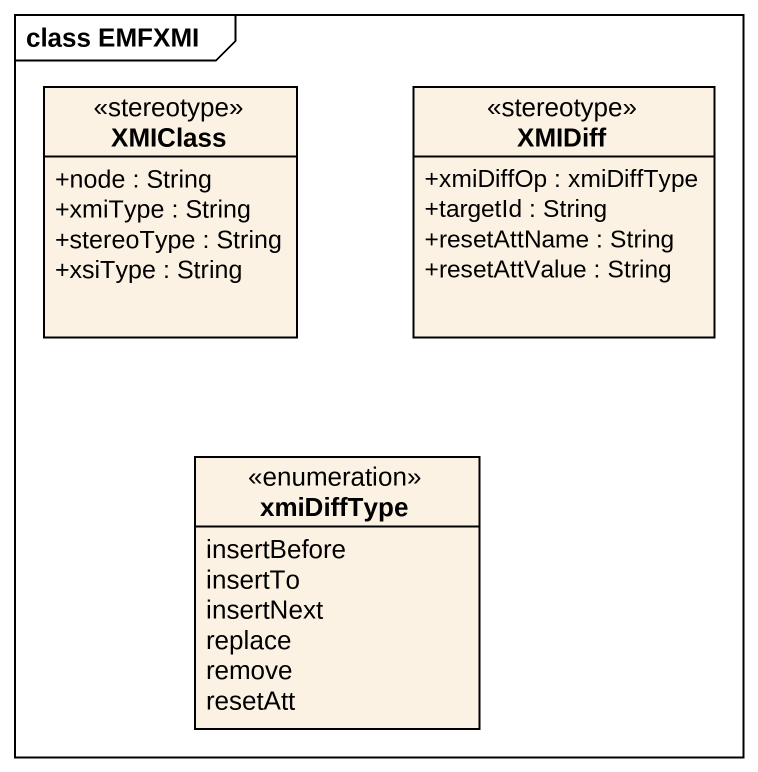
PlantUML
@startuml
mainframe class EMFXMI
hide circle
hide empty members
skinparam classAttributeIconSize 0
class XMIClass <<stereotype>> {
  +node : String
  +xmiType : String
  +stereoType : String
  +xsiType : String
}
class XMIDiff <<stereotype>> {
  +xmiDiffOp : xmiDiffType
  +targetId : String
  +resetAttName : String
  +resetAttValue : String
}
enum xmiDiffType {
  insertBefore
  insertTo
  insertNext
  replace
  remove
  resetAtt
}
@enduml
